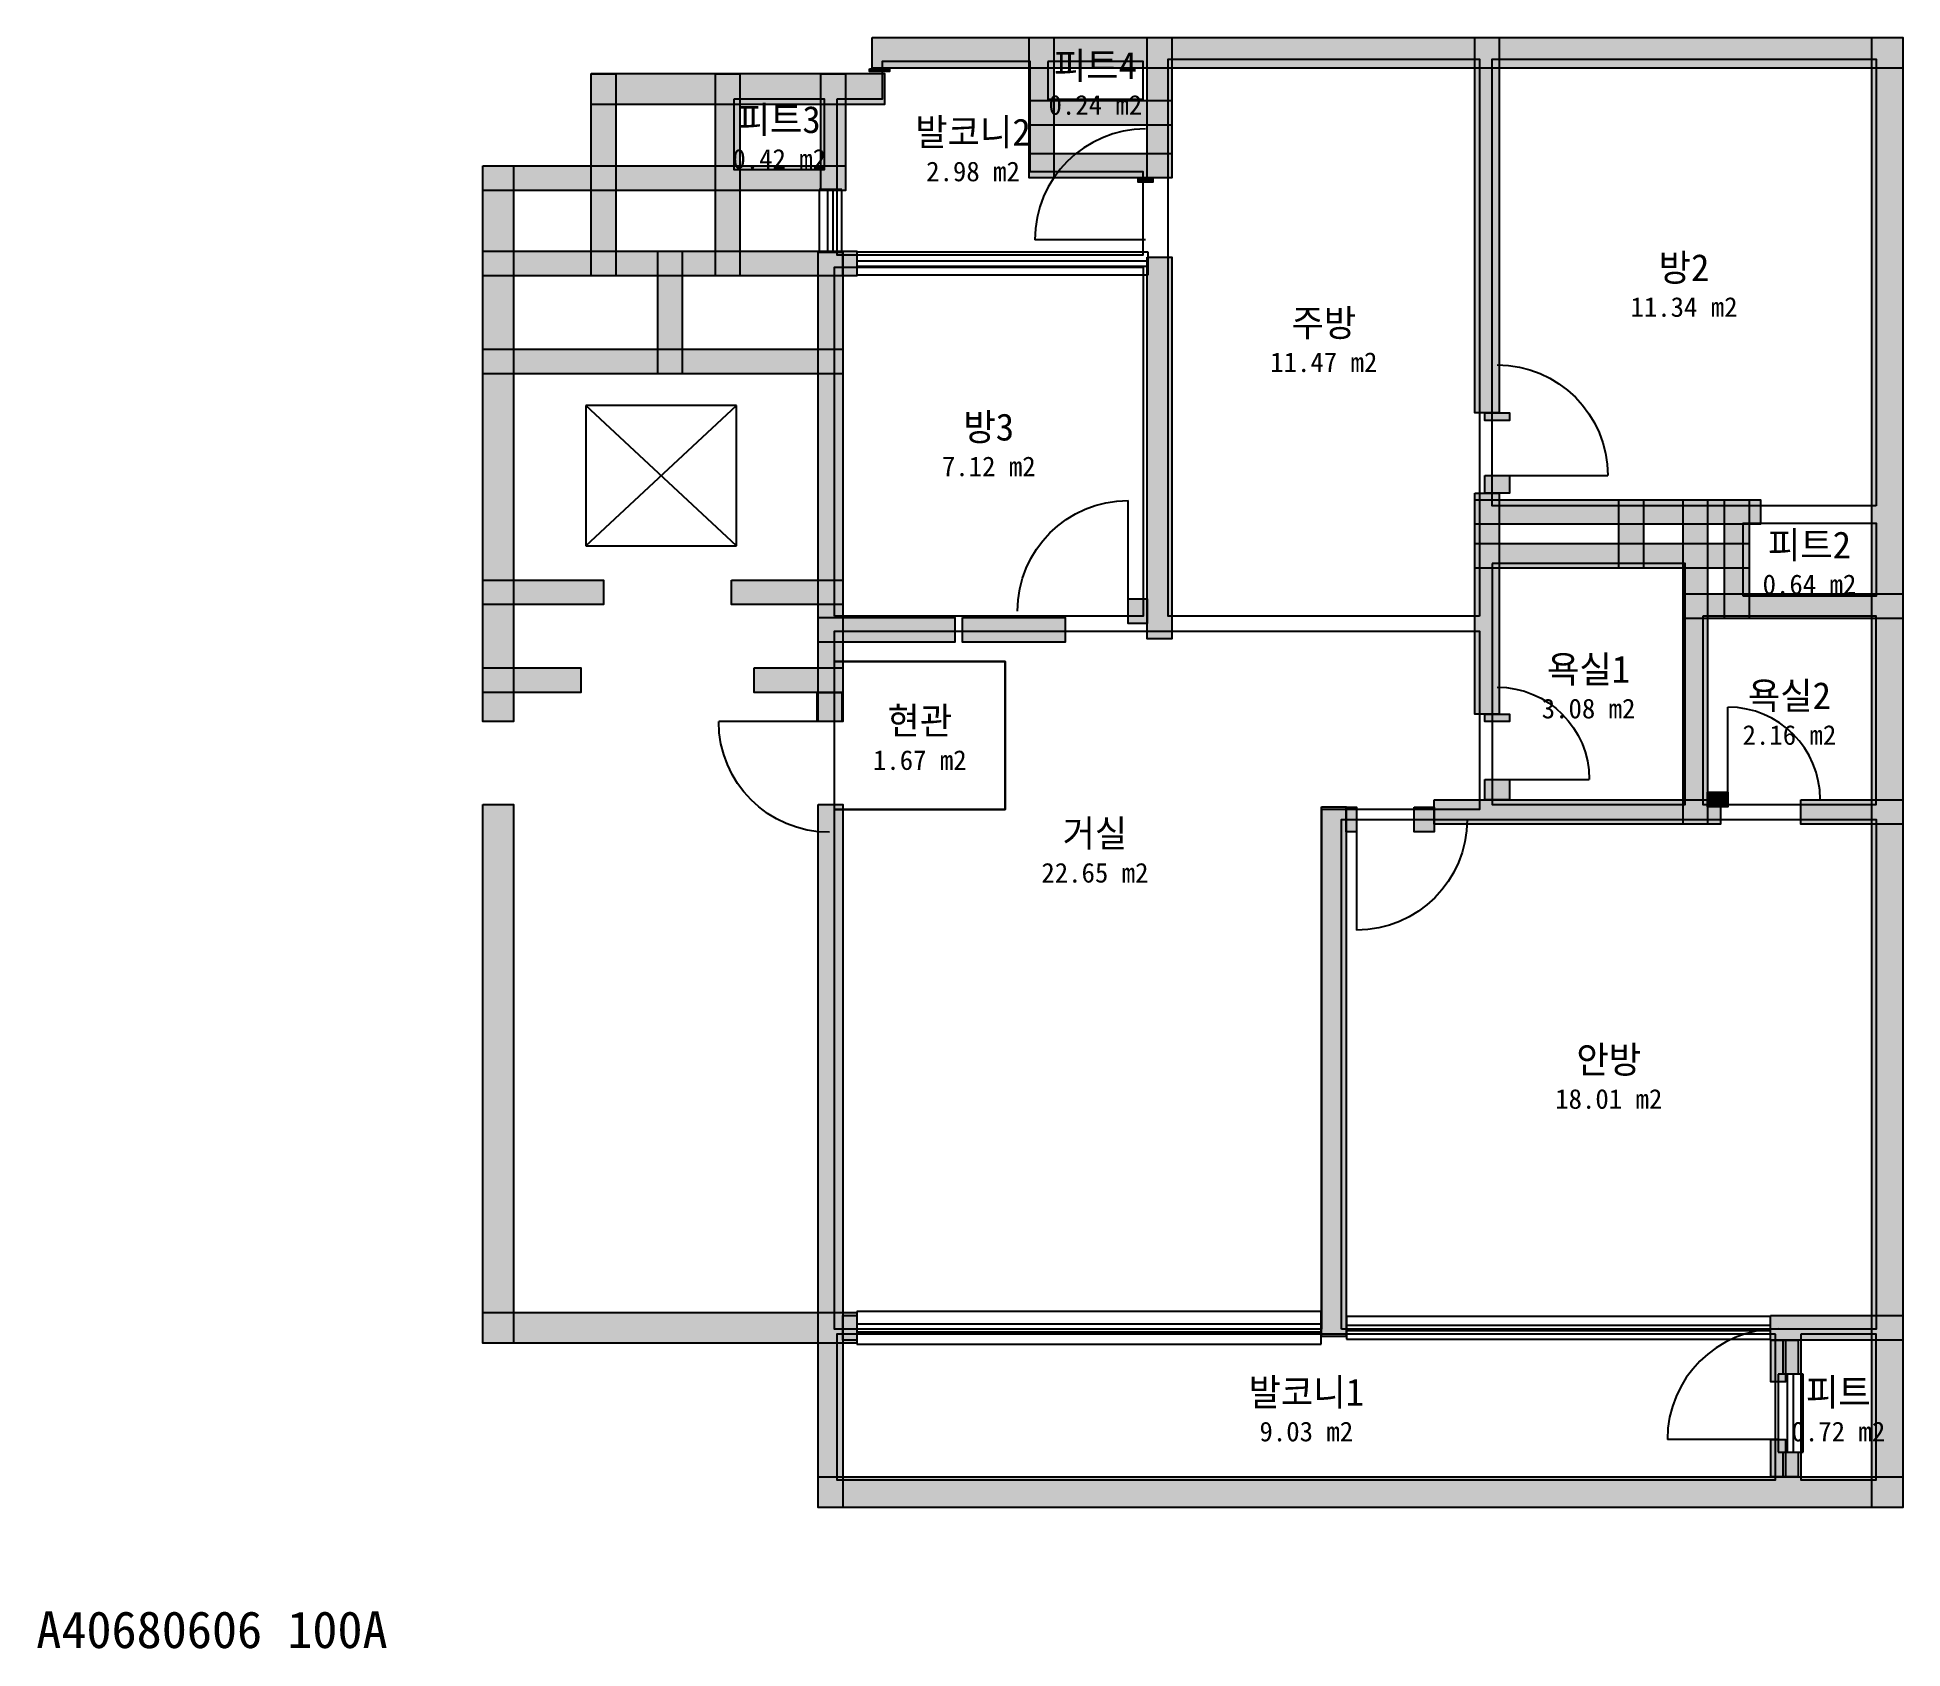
# Model space of a CAD drawing. Header units: millimetres. Extents: x 9 to 15176, y -905 to 12196.
import ezdxf
from ezdxf.enums import TextEntityAlignment as Align

# ---------------------------------------------------------------- set-up
doc = ezdxf.new("R2010")
doc.units = ezdxf.units.MM
for name, color, linetype in [('A-ANNO-TEXT', 7, 'Continuous'), ('A-AREA', 9, 'Continuous'), ('A-AREA-IDEN', 7, 'Continuous'), ('A-DOOR', 4, 'Continuous'), ('A-FLOR-EVTR', 8, 'Continuous'), ('A-GLAZ', 5, 'Continuous'), ('A-WALL-EXTR', 7, 'Continuous'), ('A-WALL-PATT', 8, 'Continuous'), ('A-WALL-PRTN', 8, 'Continuous'), ('A-WALL-STRC', 7, 'Continuous')]:
    doc.layers.add(name, color=color, linetype=linetype)

# ---------------------------------------------------------------- blocks, each defined once
blk = doc.blocks.new('JJ-DOOR-SWING')
blk.add_line((0, 0), (0, 1000))
blk.add_arc((0, 0), 1000, 0, 90)
at = {"flags": 1}
for tag, p in [('WIDTH', (0, -150)), ('TYPE', (0, -250))]:
    blk.add_attdef(tag, p, '', height=80, dxfattribs=at)
blk = doc.blocks.new('JJ-WIN-DOUBLE')
for p, q in [((1000, 500), (0, 500)), ((0, 500), (0, -500)), ((1000, -500), (1000, 500)), ((0, 120), (1000, 120)), ((0, -120), (1000, -120)), ((0, -500), (1000, -500))]:
    blk.add_line(p, q)
at = {"flags": 1}
for tag, p in [('WIDTH', (0, -700)), ('TYPE', (0, -800))]:
    blk.add_attdef(tag, p, '', height=80, dxfattribs=at)
blk = doc.blocks.new('JJ-EVTR')
for p, q in [((1000, 1000), (0, 1000)), ((0, 1000), (0, 0)), ((0, 0), (1000, 1000)), ((1000, 0), (0, 1000)), ((1000, 0), (1000, 1000)), ((0, 0), (1000, 0))]:
    blk.add_line(p, q)

msp = doc.modelspace()

# ---------------------------------------------------------------- linework, layer by layer
at = {"layer": 'A-AREA'}
for points in [[(6510, 11694), (6510, 10429), (9000, 10429), (9000, 11102), (8082, 11102), (8082, 12000), (6878, 12000), (6878, 11694)], [(8224, 12000), (8224, 11694), (9000, 11694), (9000, 12000)], [(11735, 7490), (9204, 7490), (9204, 12020), (11735, 12020)], [(14959, 8388), (11837, 8388), (11837, 12020), (14959, 12020)], [(5673, 11694), (5673, 11122), (6408, 11122), (6408, 11694)], [(6490, 7490), (6490, 10327), (9000, 10327), (9000, 7490)], [(13878, 7653), (13878, 8245), (14959, 8245), (14959, 7653)], [(11837, 7918), (11837, 5959), (13408, 5959), (13408, 7918)], [(13551, 7490), (13551, 5959), (14959, 5959), (14959, 7490)], [(10449, 5918), (10449, 1694), (6490, 1694), (6490, 5918), (7878, 5918), (7878, 7122), (6490, 7122), (6490, 7367), (11735, 7367), (11735, 5918)], [(6490, 7122), (7878, 7122), (7878, 5918), (6490, 5918)], [(10612, 1694), (10612, 5837), (14959, 5837), (14959, 1694)], [(14143, 1653), (6510, 1653), (6510, 469), (14143, 469)], [(14347, 1653), (14347, 469), (14959, 469), (14959, 1653)]]:
    msp.add_lwpolyline(points, close=True, dxfattribs=at)
at = {"layer": 'A-WALL-EXTR'}
for points in [[(6796, 12196), (15176, 12196), (15176, 11946), (6796, 11946)], [(14926, 12196), (15176, 12196), (15176, 243), (14926, 243)], [(4512, 11901), (6898, 11901), (6898, 11651), (4512, 11651)], [(6776, 11939), (6939, 11939), (6939, 11918), (6776, 11918)], [(3630, 11151), (3880, 11151), (3880, 6633), (3630, 6633)], [(3630, 5959), (3880, 5959), (3880, 1580), (3630, 1580)], [(3631, 1829), (6673, 1829), (6673, 1579), (3631, 1579)], [(6359, 492), (15176, 492), (15176, 242), (6359, 242)]]:
    msp.add_lwpolyline(points, close=True, dxfattribs=at)
at = {"layer": 'A-WALL-PATT', "color": 8}
for points in [[(6796, 12196), (15176, 12196), (6796, 11946), (15176, 11946)], [(8073, 12196), (8273, 12196), (8073, 11053), (8273, 11053)], [(9033, 12196), (9233, 12196), (9033, 11053), (9233, 11053)], [(11696, 12196), (11896, 12196), (11696, 9143), (11896, 9143)], [(14926, 12196), (15176, 12196), (14926, 243), (15176, 243)], [(4512, 11901), (6898, 11901), (4512, 11651), (6898, 11651)], [(4512, 11900), (4712, 11900), (4512, 10257), (4712, 10257)], [(5522, 11900), (5722, 11900), (5522, 10257), (5722, 10257)], [(6380, 11900), (6580, 11900), (6380, 10951), (6580, 10951)], [(6776, 11939), (6776, 11918), (6939, 11918)], [(6939, 11918), (6939, 11939), (6776, 11939)], [(8073, 11682), (9233, 11682), (8073, 11482), (9233, 11482)], [(8073, 11253), (9233, 11253), (8073, 11053), (9233, 11053)], [(3630, 11151), (3880, 11151), (3630, 6633), (3880, 6633)], [(3631, 11151), (6580, 11151), (3631, 10951), (6580, 10951)], [(8960, 11053), (9080, 11053), (8960, 11020), (9080, 11020)], [(3631, 10457), (6673, 10457), (3631, 10257), (6673, 10257)], [(5053, 10457), (5253, 10457), (5053, 9461), (5253, 9461)], [(6359, 10457), (6559, 10457), (6359, 6633), (6559, 6633)], [(6559, 10457), (6673, 10457), (6559, 10257), (6673, 10257)], [(9033, 10408), (9233, 10408), (9033, 7306), (9233, 7306)], [(3631, 9661), (6559, 9661), (3631, 9461), (6559, 9461)], [(11778, 9143), (11978, 9143), (11778, 9082), (11978, 9082)], [(11778, 8633), (11978, 8633), (11778, 8490), (11978, 8490)], [(11696, 8490), (11896, 8490), (11696, 6694), (11896, 6694)], [(11696, 8437), (14020, 8437), (11696, 8237), (14020, 8237)], [(12869, 8437), (13069, 8437), (12869, 7880), (13069, 7880)], [(13390, 8437), (13590, 8437), (13390, 5798), (13590, 5798)], [(13727, 8437), (13927, 8437), (13727, 7471), (13927, 7471)], [(11696, 8080), (13927, 8080), (11696, 7880), (13927, 7880)], [(3631, 7784), (4612, 7784), (3631, 7584), (4612, 7584)], [(5653, 7784), (6559, 7784), (5653, 7584), (6559, 7584)], [(8878, 7631), (9033, 7631), (8878, 7431), (9033, 7431)], [(13390, 7671), (15176, 7671), (13390, 7471), (15176, 7471)], [(6359, 7478), (7469, 7478), (6359, 7278), (7469, 7278)], [(7531, 7478), (8367, 7478), (7531, 7278), (8367, 7278)], [(3631, 7069), (4429, 7069), (3631, 6869), (4429, 6869)], [(5837, 7069), (6559, 7069), (5837, 6869), (6559, 6869)], [(6349, 6869), (6549, 6869), (6349, 6633), (6549, 6633)], [(11778, 6694), (11978, 6694), (11778, 6633), (11978, 6633)], [(11778, 6163), (11978, 6163), (11778, 5998), (11978, 5998)], [(3630, 5959), (3880, 5959), (3630, 1580), (3880, 1580)], [(6359, 5959), (6559, 5959), (6359, 243), (6559, 243)], [(10451, 5939), (10651, 5939), (10451, 1633), (10651, 1633)], [(10651, 5937), (10735, 5937), (10651, 5737), (10735, 5737)], [(11204, 5937), (11367, 5937), (11204, 5737), (11367, 5737)], [(11367, 5998), (13694, 5998), (11367, 5798), (13694, 5798)], [(13590, 6060), (13755, 6060), (13590, 5940), (13755, 5940)], [(14347, 5998), (15176, 5998), (14347, 5798), (15176, 5798)], [(3631, 1829), (6673, 1829), (3631, 1579), (6673, 1579)], [(6559, 1804), (6673, 1804), (6559, 1604), (6673, 1604)], [(14102, 1804), (15176, 1804), (14102, 1604), (15176, 1604)], [(14103, 1604), (14223, 1604), (14103, 1265), (14223, 1265)], [(14205, 1604), (14325, 1604), (14205, 1327), (14325, 1327)], [(14103, 796), (14223, 796), (14103, 492), (14223, 492)], [(14205, 694), (14325, 694), (14205, 492), (14325, 492)], [(6359, 492), (15176, 492), (6359, 242), (15176, 242)]]:
    msp.add_solid(points, dxfattribs=at)
at = {"layer": 'A-WALL-PRTN'}
for points in [[(8960, 11053), (9080, 11053), (9080, 11020), (8960, 11020)], [(13590, 6060), (13755, 6060), (13755, 5940), (13590, 5940)], [(14103, 1604), (14223, 1604), (14223, 1265), (14103, 1265)], [(14205, 1604), (14325, 1604), (14325, 1327), (14205, 1327)], [(14103, 796), (14223, 796), (14223, 492), (14103, 492)], [(14205, 694), (14325, 694), (14325, 492), (14205, 492)]]:
    msp.add_lwpolyline(points, close=True, dxfattribs=at)
at = {"layer": 'A-WALL-STRC'}
for points in [[(8073, 12196), (8273, 12196), (8273, 11053), (8073, 11053)], [(9033, 12196), (9233, 12196), (9233, 11053), (9033, 11053)], [(11696, 12196), (11896, 12196), (11896, 9143), (11696, 9143)], [(4512, 11900), (4712, 11900), (4712, 10257), (4512, 10257)], [(5522, 11900), (5722, 11900), (5722, 10257), (5522, 10257)], [(6380, 11900), (6580, 11900), (6580, 10951), (6380, 10951)], [(8073, 11682), (9233, 11682), (9233, 11482), (8073, 11482)], [(8073, 11253), (9233, 11253), (9233, 11053), (8073, 11053)], [(3631, 11151), (6580, 11151), (6580, 10951), (3631, 10951)], [(3631, 10457), (6673, 10457), (6673, 10257), (3631, 10257)], [(5053, 10457), (5253, 10457), (5253, 9461), (5053, 9461)], [(6359, 10457), (6559, 10457), (6559, 6633), (6359, 6633)], [(6559, 10457), (6673, 10457), (6673, 10257), (6559, 10257)], [(9033, 10408), (9233, 10408), (9233, 7306), (9033, 7306)], [(3631, 9661), (6559, 9661), (6559, 9461), (3631, 9461)], [(11778, 9143), (11978, 9143), (11978, 9082), (11778, 9082)], [(11778, 8633), (11978, 8633), (11978, 8490), (11778, 8490)], [(11696, 8490), (11896, 8490), (11896, 6694), (11696, 6694)], [(11696, 8437), (14020, 8437), (14020, 8237), (11696, 8237)], [(12869, 8437), (13069, 8437), (13069, 7880), (12869, 7880)], [(13390, 8437), (13590, 8437), (13590, 5798), (13390, 5798)], [(13727, 8437), (13927, 8437), (13927, 7471), (13727, 7471)], [(11696, 8080), (13927, 8080), (13927, 7880), (11696, 7880)], [(3631, 7784), (4612, 7784), (4612, 7584), (3631, 7584)], [(5653, 7784), (6559, 7784), (6559, 7584), (5653, 7584)], [(8878, 7631), (9033, 7631), (9033, 7431), (8878, 7431)], [(13390, 7671), (15176, 7671), (15176, 7471), (13390, 7471)], [(6359, 7478), (7469, 7478), (7469, 7278), (6359, 7278)], [(7531, 7478), (8367, 7478), (8367, 7278), (7531, 7278)], [(3631, 7069), (4429, 7069), (4429, 6869), (3631, 6869)], [(5837, 7069), (6559, 7069), (6559, 6869), (5837, 6869)], [(6349, 6869), (6549, 6869), (6549, 6633), (6349, 6633)], [(11778, 6694), (11978, 6694), (11978, 6633), (11778, 6633)], [(11778, 6163), (11978, 6163), (11978, 5998), (11778, 5998)], [(6359, 5959), (6559, 5959), (6559, 243), (6359, 243)], [(10451, 5939), (10651, 5939), (10651, 1633), (10451, 1633)], [(10651, 5937), (10735, 5937), (10735, 5737), (10651, 5737)], [(11204, 5937), (11367, 5937), (11367, 5737), (11204, 5737)], [(11367, 5998), (13694, 5998), (13694, 5798), (11367, 5798)], [(14347, 5998), (15176, 5998), (15176, 5798), (14347, 5798)], [(6559, 1804), (6673, 1804), (6673, 1604), (6559, 1604)], [(14102, 1804), (15176, 1804), (15176, 1604), (14102, 1604)]]:
    msp.add_lwpolyline(points, close=True, dxfattribs=at)

# ---------------------------------------------------------------- block references
at = {"layer": 'A-DOOR'}
for p, xscale, yscale, rotation in [((9020, 10551), 0.9, 0.9, 90), ((11878, 8633), 0.9, -0.9, 90), ((8878, 7531), 0.9, -0.9, 180), ((11878, 6163), 0.75, -0.75, 90), ((6449, 6633), 0.9, -0.9, -90), ((14163, 796), 0.9, 0.9, 90)]:
    msp.add_blockref('JJ-DOOR-SWING', p, dxfattribs=dict(at, xscale=xscale, yscale=yscale, rotation=rotation))
for p, xscale, yscale in [((13755, 6000), 0.75, 0.75), ((10735, 5837), 0.9, -0.9)]:
    msp.add_blockref('JJ-DOOR-SWING', p, dxfattribs=dict(at, xscale=xscale, yscale=yscale))
at = {"layer": 'A-FLOR-EVTR', "xscale": 1.224489795918367, "yscale": 1.142857142857142}
msp.add_blockref('JJ-EVTR', (4469, 8061), dxfattribs=at)
at = {"layer": 'A-GLAZ', "rotation": 90}
for p, xscale, yscale in [((6459, 10449), 0.5102040816326535, 0.1836734693877551), ((14265, 694), 0.6326530612244896, 0.2040816326530612)]:
    msp.add_blockref('JJ-WIN-DOUBLE', p, dxfattribs=dict(at, xscale=xscale, yscale=yscale))
at = {"layer": 'A-GLAZ'}
for p, xscale, yscale in [((6673, 10357), 2.36734693877551, 0.1836734693877551), ((6673, 1704), 3.775510204081633, 0.2653061224489796), ((10653, 1704), 3.448979591836734, 0.1836734693877551)]:
    msp.add_blockref('JJ-WIN-DOUBLE', p, dxfattribs=dict(at, xscale=xscale, yscale=yscale))

# ---------------------------------------------------------------- texts
at = {"layer": 'A-ANNO-TEXT'}
msp.add_text('A40680606 100A', height=300, dxfattribs=at).set_placement((0, -900))
at = {"layer": 'A-AREA-IDEN'}
for s, height, p in [('피트4', 220, (8612, 11967)), ('0.24 m2', 160, (8612, 11647)), ('피트3', 220, (6041, 11528)), ('발코니2', 220, (7617, 11426)), ('0.42 m2', 160, (6041, 11208)), ('2.98 m2', 160, (7617, 11106)), ('방2', 220, (13398, 10324)), ('주방', 220, (10469, 9875)), ('11.34 m2', 160, (13398, 10004)), ('11.47 m2', 160, (10469, 9555)), ('방3', 220, (7745, 9028)), ('7.12 m2', 160, (7745, 8708)), ('피트2', 220, (14418, 8069)), ('0.64 m2', 160, (14418, 7749)), ('욕실1', 220, (12622, 7059)), ('욕실2', 220, (14255, 6844)), ('현관', 220, (7184, 6640)), ('3.08 m2', 160, (12622, 6739)), ('2.16 m2', 160, (14255, 6524)), ('1.67 m2', 160, (7184, 6320)), ('거실', 220, (8608, 5724)), ('22.65 m2', 160, (8608, 5404)), ('안방', 220, (12786, 3885)), ('18.01 m2', 160, (12786, 3565)), ('발코니1', 220, (10327, 1181)), ('피트', 220, (14653, 1181)), ('9.03 m2', 160, (10327, 861)), ('0.72 m2', 160, (14653, 861))]:
    msp.add_text(s, height=height, dxfattribs=at).set_placement(p, align=Align.MIDDLE_CENTER)

doc.saveas('drawing.dxf')
